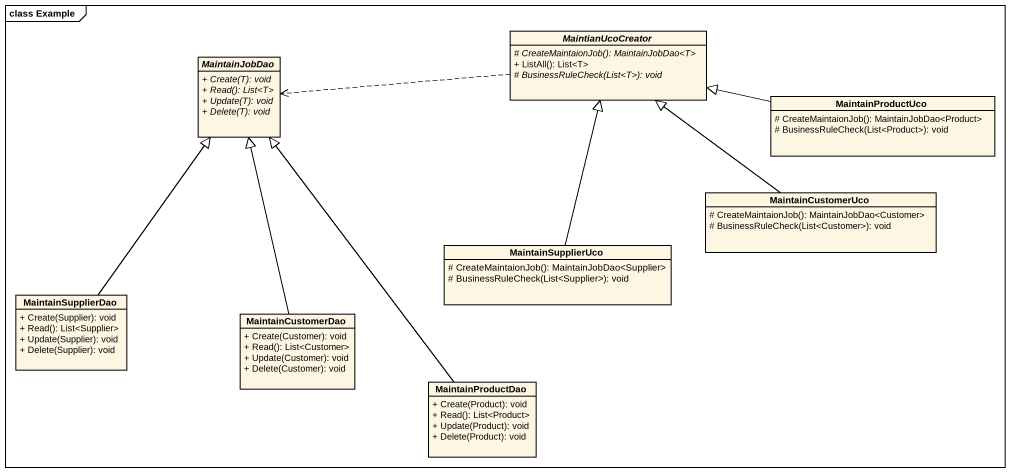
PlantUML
@startuml
mainframe class Example
hide circle
hide empty members
skinparam classAttributeIconSize 0
abstract class MaintainJobDao {
  {abstract} + Create(T): void
  {abstract} + Read(): List<T>
  {abstract} + Update(T): void
  {abstract} + Delete(T): void
}
abstract class MaintianUcoCreator {
  {abstract} # CreateMaintaionJob(): MaintainJobDao<T>
  + ListAll(): List<T>
  {abstract} # BusinessRuleCheck(List<T>): void
}
class MaintainProductUco {
  # CreateMaintaionJob(): MaintainJobDao<Product>
  # BusinessRuleCheck(List<Product>): void
}
class MaintainCustomerUco {
  # CreateMaintaionJob(): MaintainJobDao<Customer>
  # BusinessRuleCheck(List<Customer>): void
}
class MaintainSupplierUco {
  # CreateMaintaionJob(): MaintainJobDao<Supplier>
  # BusinessRuleCheck(List<Supplier>): void
}
class MaintainSupplierDao {
  + Create(Supplier): void
  + Read(): List<Supplier>
  + Update(Supplier): void
  + Delete(Supplier): void
}
class MaintainCustomerDao {
  + Create(Customer): void
  + Read(): List<Customer>
  + Update(Customer): void
  + Delete(Customer): void
}
class MaintainProductDao {
  + Create(Product): void
  + Read(): List<Product>
  + Update(Product): void
  + Delete(Product): void
}
MaintianUcoCreator .left.> MaintainJobDao
MaintainProductUco -left-|> MaintianUcoCreator
MaintainCustomerUco -up-|> MaintianUcoCreator
MaintainSupplierUco -up-|> MaintianUcoCreator
MaintainSupplierDao -up-|> MaintainJobDao
MaintainCustomerDao -up-|> MaintainJobDao
MaintainProductDao -up-|> MaintainJobDao
@enduml
